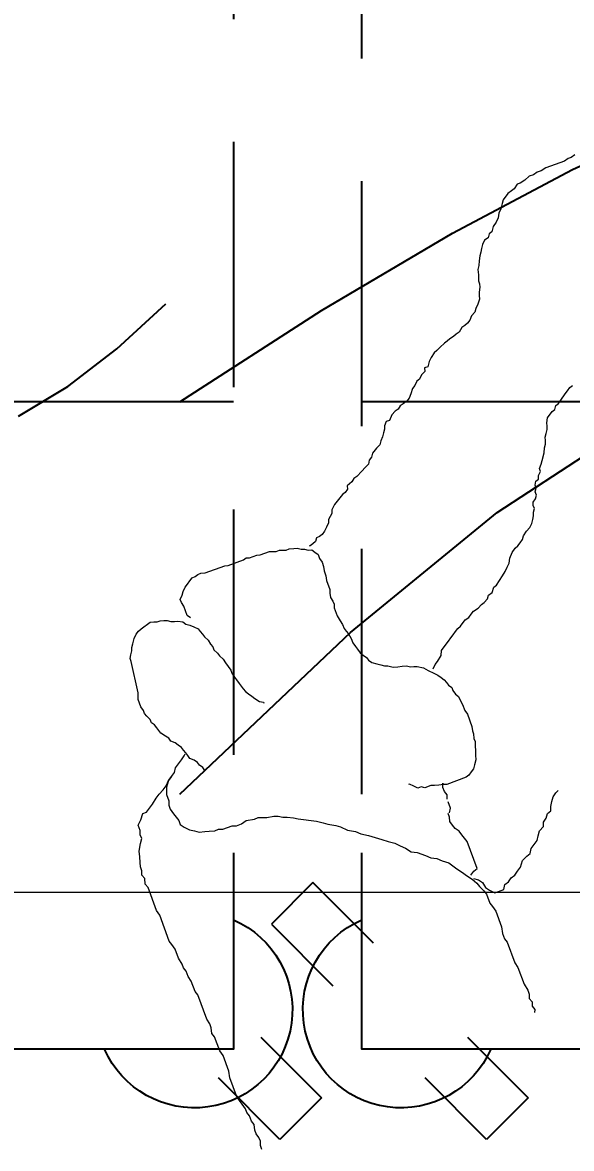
# Model space of a CAD drawing. Header units: millimetres. Extents: x 322668 to 332469, y 13187 to 20117.
# Drawn here: x 329504.13 to 329527.04, y 17756.74 to 17803.71 of the extents above; entities that cross this region are included whole.
import ezdxf
from ezdxf.enums import TextEntityAlignment as Align

# ---------------------------------------------------------------- set-up
doc = ezdxf.new("R2010")
doc.units = ezdxf.units.MM
doc.header["$LTSCALE"] = 50
doc.header["$MEASUREMENT"] = 0
doc.header["$PDMODE"] = 3
doc.header["$PDSIZE"] = -0.5
doc.linetypes.add('HIDDEN', pattern=[0.375, 0.25, -0.125])
doc.layers.get('0').update_dxf_attribs({"linetype": 'CONTINUOUS'})
doc.layers.get('DEFPOINTS').update_dxf_attribs({"linetype": 'CONTINUOUS'})
for name, color, linetype in [('-DWG_ANA', 7, 'CONTINUOUS'), ('-DWG_DETAY1', 7, 'CONTINUOUS'), ('-DWG_DETAY2', 7, 'CONTINUOUS'), ('MIM_OLCU-DIS', 1, 'CONTINUOUS')]:
    doc.layers.add(name, color=color, linetype=linetype)
doc.layers.add('NO', color=7, linetype='CONTINUOUS', lineweight=30)
doc.layers.add('PLAN', color=253, linetype='CONTINUOUS', lineweight=15)
doc.styles.add('OLCU', font='TSIMPLEX.SHX', dxfattribs={"width": 0.7})
doc.styles.add('ROMANS', font='romans.shx')
doc.dimstyles.new('200-OLCU-DIŞ', dxfattribs={"dimtxt": 30, "dimasz": 10, "dimexe": 0, "dimexo": 0, "dimgap": 10, "dimtad": 1, "dimdec": 1, "dimdsep": 46, "dimtxsty": 'OLCU', "dimblk1": 'DOT', "dimblk2": 'DOT', "dimsah": 1, "dimcen": 0, "dimclrd": 7, "dimclre": 7, "dimclrt": 4, "dimadec": 0, "dimazin": 0, "dimtfac": 1, "dimtdec": 1, "dimtix": 1, "dimtmove": 2, "dimatfit": 3, "dimldrblk": 'DOT', "dimfxl": 0, "dimtolj": 1, "dimarcsym": 0})

# ---------------------------------------------------------------- blocks, each defined once
blk = doc.blocks.new('_DOT')
at = {"color": 0, "linetype": 'ByBlock'}
blk.add_line((-0.5, 0), (-1, 0), dxfattribs=at)
at = {"color": 0, "linetype": 'ByBlock', "const_width": 0.5}
blk.add_lwpolyline([(-0.25, 0, 1), (0.25, 0, 1)], format="xyb", close=True, dxfattribs=at)
blk = doc.blocks.new('*D159')
at = {"layer": 'DEFPOINTS', "color": 0}
for p in [(329577.746, 18407.964, -57.501), (327588.544, 14892.995), (330092.587, 14892.995)]:
    blk.add_point(p, dxfattribs=at)
at = {"layer": 'MIM_OLCU-DIS', "color": 7, "lineweight": -2}
for p, q in [((330052.834, 18407.964), (330092.587, 18407.964)), ((330092.587, 18397.964), (330092.587, 14902.995)), ((330052.587, 14892.995), (330092.587, 14892.995))]:
    blk.add_line(p, q, dxfattribs=at)
at = {"layer": 'MIM_OLCU-DIS', "color": 7, "lineweight": -2, "xscale": 10, "yscale": 10, "zscale": 10}
for p, rotation in [((330092.587, 18407.964), 90), ((330092.587, 14892.995), 270)]:
    blk.add_blockref('_DOT', p, dxfattribs=dict(at, rotation=rotation))
at = {"layer": 'MIM_OLCU-DIS', "color": 4, "insert": (330067.587, 16650.479), "char_height": 30, "attachment_point": 5, "rotation": 90, "style": 'OLCU'}
blk.add_mtext('\\A1;3515', dxfattribs=at)
blk = doc.blocks.new('amk200')
at = {"layer": '-DWG_ANA', "color": 0}
blk.add_lwpolyline([(0, -5), (0, -6), (0, -15), (50, -15), (50, -6), (50, -5)], dxfattribs=at)
at = {"layer": '-DWG_DETAY1', "color": 0, "linetype": 'HIDDEN'}
for points in [[(50, -2), (50, 50), (0, 50), (0, -2)], [(0, 18), (50, 18)]]:
    blk.add_lwpolyline(points, dxfattribs=at)
at = {"layer": '-DWG_DETAY2', "color": 0, "linetype": 'HIDDEN'}
for points in [[(49.391, -9.609), (52.485, -6.515), (54.607, -8.636), (51.474, -11.768)], [(-1.391, -14.391), (-4.485, -17.485), (-2.364, -19.607), (0.768, -16.474)], [(44.609, -14.391), (41.515, -17.485), (43.636, -19.607), (46.768, -16.474)]]:
    blk.add_lwpolyline(points, dxfattribs=at)
at = {"layer": '-DWG_DETAY2', "color": 0}
for centre, start, end in [((2, -13), 113.57818, 336.42182), ((48, -13), 203.57818, 66.42182)]:
    blk.add_arc(centre, 5, start, end, dxfattribs=at)
at = {"layer": 'NO', "linetype": 'Continuous', "style": 'ROMANS', "width": 0.8}
blk.add_attdef('NO', text='', height=10, dxfattribs=at).set_placement((25, -28), align=Align.MIDDLE)
blk = doc.blocks.new('T_MC')
at = {"layer": '-DWG_DETAY2', "color": 0, "linetype": 'Continuous'}
for points in [[(5, 25), (12.227, 29.648), (18.906, 33.594), (25.039, 36.836), (30.625, 39.375), (35.664, 41.211), (40.156, 42.344), (44.102, 42.773), (47.5, 42.5), (50.547, 41.797), (53.438, 40.938), (56.172, 39.922), (58.75, 38.75), (61.172, 37.422), (63.438, 35.938), (65.547, 34.297), (67.5, 32.5), (69.414, 30.703), (71.406, 29.062), (73.477, 27.578)], [(97.5, 24.258), (100, 25.781), (102.5, 27.695), (105, 30)], [(5, 5), (13.704, 13.24), (21.191, 19.355), (27.654, 23.567), (33.281, 26.094), (38.264, 27.156), (42.793, 26.973), (47.058, 25.764), (51.25, 23.75), (55.54, 21.16), (60.02, 18.262), (64.763, 15.334), (69.844, 12.656), (75.334, 10.505), (81.309, 9.16), (87.839, 8.899), (95, 10)], [(0, 0), (0, 0)]]:
    blk.add_lwpolyline(points, dxfattribs=at)
blk = doc.blocks.new('İNSAN-1')
for p, q in [((-30.066, 11.596), (-30.073, 11.375)), ((-29.994, 11.793), (-30.066, 11.596)), ((-30.283, 11.005), (-30.356, 10.809)), ((-30.145, 11.178), (-30.283, 11.005)), ((-30.073, 11.375), (-30.145, 11.178)), ((-30.525, 10.349), (-30.621, 10.087)), ((-30.387, 10.522), (-30.525, 10.349)), ((-30.356, 10.809), (-30.387, 10.522)), ((-30.76, 9.914), (-30.832, 9.718)), ((-30.621, 10.087), (-30.76, 9.914)), ((-31.132, 9.307), (-31.295, 9.068)), ((-30.994, 9.479), (-31.132, 9.307)), ((-30.832, 9.718), (-30.994, 9.479)), ((-31.295, 9.068), (-31.633, 8.15)), ((-31.633, 8.15), (-31.688, 7.798)), ((-31.688, 7.798), (-31.978, 7.011)), ((-31.978, 7.011), (-32.14, 6.772)), ((-32.14, 6.772), (-32.405, 6.051)), ((-32.544, 5.878), (-32.575, 5.591)), ((-32.405, 6.051), (-32.544, 5.878)), ((-32.647, 5.395), (-32.809, 5.156)), ((-32.575, 5.591), (-32.647, 5.395)), ((-32.809, 5.156), (-33.268, 3.91)), ((-16.212, 4.485), (-16.074, 4.657)), ((-16.074, 4.657), (-16.091, 4.813)), ((-16.364, 3.87), (-16.357, 4.091)), ((-16.357, 4.091), (-16.219, 4.264)), ((-16.219, 4.264), (-16.212, 4.485)), ((-33.406, 3.737), (-33.599, 3.212)), ((-33.268, 3.91), (-33.406, 3.737)), ((-16.623, 3.369), (-16.436, 3.673)), ((-16.436, 3.673), (-16.364, 3.87)), ((-33.762, 2.974), (-33.858, 2.712)), ((-33.599, 3.212), (-33.762, 2.974)), ((-16.937, 2.516), (-16.623, 3.369)), ((-34.069, 2.342), (-34.255, 2.038)), ((-33.996, 2.539), (-34.069, 2.342)), ((-33.858, 2.712), (-33.996, 2.539)), ((-17.099, 2.278), (-16.937, 2.516)), ((-34.255, 2.038), (-34.424, 1.579)), ((-17.485, 1.229), (-17.099, 2.278)), ((-34.725, 1.168), (-35.208, -0.144)), ((-34.586, 1.341), (-34.725, 1.168)), ((-34.424, 1.579), (-34.586, 1.341)), ((-17.623, 1.056), (-17.485, 1.229)), ((-17.775, 0.441), (-17.72, 0.793)), ((-17.72, 0.793), (-17.623, 1.056)), ((-18.065, -0.346), (-17.775, 0.441)), ((-35.37, -0.382), (-35.804, -1.563)), ((-35.208, -0.144), (-35.37, -0.382)), ((-18.227, -0.584), (-18.065, -0.346)), ((-18.534, -1.216), (-18.365, -0.757)), ((-18.365, -0.757), (-18.227, -0.584)), ((-35.804, -1.563), (-35.943, -1.736)), ((-19.038, -1.775), (-18.9, -1.603)), ((-18.9, -1.603), (-18.672, -1.389)), ((-18.752, -1.807), (-18.589, -1.568)), ((-18.672, -1.389), (-18.534, -1.216)), ((-18.589, -1.568), (-18.386, -1.42)), ((-18.386, -1.42), (-18.116, -1.295)), ((-18.116, -1.295), (-17.657, -1.465)), ((-17.657, -1.465), (-17.598, -1.71)), ((-17.598, -1.71), (-17.425, -1.848)), ((-36.112, -2.195), (-36.118, -2.416)), ((-35.974, -2.022), (-36.112, -2.195)), ((-35.943, -1.736), (-35.974, -2.022)), ((-19.763, -2.328), (-19.56, -2.179)), ((-19.56, -2.179), (-19.266, -1.99)), ((-19.339, -2.186), (-19.19, -2.39)), ((-19.266, -1.99), (-19.038, -1.775)), ((-19.201, -2.014), (-18.955, -1.955)), ((-18.955, -1.955), (-18.752, -1.807)), ((-17.425, -1.848), (-17.277, -2.052)), ((-17.277, -2.052), (-17.104, -2.19)), ((-17.104, -2.19), (-16.955, -2.393)), ((-36.198, -2.834), (-36.229, -3.12)), ((-36.191, -2.613), (-36.198, -2.834)), ((-36.118, -2.416), (-36.191, -2.613)), ((-20.799, -2.915), (-20.464, -2.815)), ((-20.464, -2.815), (-20.261, -2.666)), ((-20.261, -2.666), (-20.057, -2.518)), ((-20.057, -2.518), (-19.763, -2.328)), ((-19.017, -2.528), (-19.524, -3.906)), ((-19.19, -2.39), (-19.017, -2.528)), ((-16.955, -2.393), (-16.807, -2.597)), ((-16.807, -2.597), (-16.706, -2.932)), ((-36.229, -3.12), (-36.26, -3.407)), ((-36.26, -3.407), (-36.183, -3.807)), ((-22.678, -3.564), (-22.385, -3.374)), ((-22.385, -3.374), (-22.074, -3.34)), ((-22.074, -3.34), (-21.649, -3.198)), ((-21.649, -3.198), (-21.38, -3.074)), ((-21.38, -3.074), (-21.069, -3.039)), ((-21.069, -3.039), (-20.799, -2.915)), ((-16.706, -2.932), (-16.492, -3.16)), ((-16.492, -3.16), (-16.319, -3.298)), ((-16.319, -3.298), (-16.26, -3.543)), ((-36.183, -3.807), (-36.125, -4.052)), ((-24.222, -4.113), (-23.887, -4.013)), ((-23.887, -4.013), (-23.552, -3.913)), ((-23.552, -3.913), (-23.217, -3.813)), ((-23.217, -3.813), (-22.947, -3.689)), ((-22.947, -3.689), (-22.678, -3.564)), ((-19.524, -3.906), (-19.662, -4.078)), ((-16.26, -3.543), (-16.112, -3.747)), ((-16.112, -3.747), (-15.963, -3.95)), ((-15.963, -3.95), (-15.904, -4.196)), ((-36.204, -4.47), (-36.301, -4.733)), ((-36.197, -4.249), (-36.204, -4.47)), ((-36.125, -4.052), (-36.197, -4.249)), ((-33.952, -4.629), (-33.682, -4.504)), ((-33.682, -4.504), (-33.437, -4.446)), ((-33.437, -4.446), (-33.192, -4.387)), ((-33.192, -4.387), (-32.905, -4.418)), ((-32.905, -4.418), (-32.684, -4.425)), ((-32.684, -4.425), (-32.398, -4.456)), ((-32.398, -4.456), (-32.201, -4.529)), ((-32.201, -4.529), (-31.98, -4.535)), ((-31.98, -4.535), (-31.52, -4.705)), ((-25.987, -4.656), (-25.628, -4.49)), ((-25.628, -4.49), (-25.227, -4.414)), ((-25.227, -4.414), (-24.957, -4.29)), ((-24.957, -4.29), (-24.557, -4.214)), ((-24.557, -4.214), (-24.222, -4.113)), ((-20.142, -4.572), (-20.28, -4.745)), ((-19.939, -4.424), (-20.142, -4.572)), ((-19.801, -4.251), (-19.939, -4.424)), ((-19.662, -4.078), (-19.801, -4.251)), ((-15.904, -4.196), (-15.846, -4.441)), ((-15.846, -4.441), (-15.631, -4.669)), ((-36.301, -4.733), (-36.176, -5.002)), ((-36.176, -5.002), (-36.076, -5.337)), ((-34.504, -5.319), (-34.366, -5.147)), ((-34.366, -5.147), (-34.228, -4.974)), ((-34.228, -4.974), (-34.156, -4.777)), ((-34.156, -4.777), (-33.952, -4.629)), ((-31.52, -4.705), (-31.299, -4.711)), ((-31.299, -4.711), (-31.036, -4.808)), ((-31.036, -4.808), (-30.798, -4.97)), ((-30.798, -4.97), (-30.38, -5.05)), ((-30.38, -5.05), (-30.183, -5.122)), ((-30.183, -5.122), (-29.962, -5.129)), ((-29.962, -5.129), (-29.741, -5.136)), ((-29.741, -5.136), (-29.389, -5.191)), ((-29.168, -5.198), (-28.922, -5.139)), ((-28.922, -5.139), (-28.701, -5.146)), ((-28.701, -5.146), (-28.391, -5.112)), ((-28.391, -5.112), (-28.145, -5.053)), ((-28.145, -5.053), (-27.213, -4.949)), ((-27.213, -4.949), (-26.878, -4.849)), ((-26.878, -4.849), (-26.633, -4.79)), ((-26.633, -4.79), (-26.232, -4.714)), ((-26.232, -4.714), (-25.987, -4.656)), ((-20.425, -5.139), (-20.498, -5.335)), ((-20.419, -4.918), (-20.425, -5.139)), ((-20.28, -4.745), (-20.419, -4.918)), ((-15.631, -4.669), (-15.638, -4.89)), ((-15.638, -4.89), (-15.49, -5.093)), ((-15.49, -5.093), (-15.431, -5.338)), ((-36.076, -5.337), (-35.879, -5.409)), ((-35.879, -5.409), (-35.73, -5.613)), ((-35.73, -5.613), (-35.582, -5.817)), ((-34.739, -5.754), (-34.666, -5.558)), ((-34.666, -5.558), (-34.504, -5.319)), ((-29.389, -5.191), (-29.168, -5.198)), ((-20.373, -5.605), (-20.494, -5.933)), ((-20.432, -5.36), (-20.373, -5.605)), ((-15.431, -5.338), (-15.258, -5.476)), ((-15.258, -5.476), (-15.265, -5.697)), ((-15.265, -5.697), (-15.206, -5.943)), ((-35.582, -5.817), (-35.391, -6.11)), ((-35.391, -6.11), (-35.243, -6.314)), ((-35.243, -6.314), (-35.029, -6.542)), ((-34.866, -6.303), (-34.746, -5.975)), ((-34.856, -6.68), (-34.866, -6.303)), ((-34.746, -5.975), (-34.739, -5.754)), ((-20.549, -6.285), (-20.687, -6.458)), ((-20.542, -6.064), (-20.549, -6.285)), ((-15.206, -5.943), (-15.147, -6.188)), ((-15.147, -6.188), (-14.998, -6.391)), ((-35.029, -6.542), (-34.88, -6.745)), ((-34.88, -6.745), (-34.756, -7.015)), ((-34.756, -7.015), (-34.856, -6.68)), ((-22.465, -6.826), (-22.517, -6.806)), ((-22.251, -6.727), (-22.465, -6.826)), ((-22.037, -6.628), (-22.251, -6.727)), ((-21.88, -6.686), (-22.037, -6.628)), ((-21.686, -6.639), (-21.88, -6.686)), ((-21.373, -6.754), (-21.686, -6.639)), ((-21.198, -6.76), (-21.373, -6.754)), ((-20.97, -6.784), (-21.198, -6.76)), ((-20.742, -6.809), (-20.97, -6.784)), ((-20.76, -6.654), (-20.767, -6.875)), ((-20.767, -6.875), (-20.742, -6.81)), ((-20.687, -6.458), (-20.76, -6.654)), ((-20.567, -6.814), (-20.742, -6.809)), ((-19.576, -7.179), (-20.567, -6.814)), ((-14.998, -6.391), (-14.891, -6.505)), ((-34.756, -7.015), (-34.607, -7.218)), ((-34.607, -7.218), (-34.756, -7.015)), ((-34.607, -7.218), (-34.458, -7.422)), ((-34.458, -7.422), (-34.4, -7.667)), ((-19.439, -7.289), (-19.576, -7.179)), ((-19.321, -7.45), (-19.439, -7.289)), ((-19.203, -7.612), (-19.321, -7.45)), ((-34.4, -7.667), (-34.251, -7.871)), ((-34.251, -7.871), (-34.102, -8.075)), ((-33.287, -7.929), (-33.449, -8.047)), ((-33.177, -7.792), (-33.287, -7.929)), ((-33.016, -7.674), (-33.177, -7.792)), ((-32.887, -7.485), (-33.016, -7.674)), ((-19.156, -7.807), (-19.203, -7.612)), ((-19.077, -8.073), (-19.156, -7.807)), ((-34.102, -8.075), (-33.954, -8.278)), ((-33.992, -8.557), (-34.101, -8.694)), ((-33.882, -8.42), (-33.992, -8.557)), ((-33.954, -8.278), (-33.912, -8.368)), ((-33.772, -8.282), (-33.882, -8.42)), ((-33.663, -8.145), (-33.772, -8.282)), ((-33.449, -8.047), (-33.663, -8.145)), ((-19.118, -8.827), (-19.107, -8.476)), ((-19.107, -8.476), (-19.101, -8.3)), ((-19.101, -8.3), (-19.077, -8.073)), ((-34.748, -9.165), (-34.91, -9.283)), ((-34.639, -9.028), (-34.748, -9.165)), ((-34.425, -8.93), (-34.639, -9.028)), ((-34.263, -8.812), (-34.425, -8.93)), ((-34.101, -8.694), (-34.263, -8.812)), ((-19.205, -9.386), (-19.181, -9.158)), ((-19.181, -9.158), (-19.123, -9.002)), ((-19.123, -9.002), (-19.118, -8.827)), ((-35.362, -9.708), (-35.472, -9.845)), ((-35.253, -9.571), (-35.362, -9.708)), ((-35.143, -9.434), (-35.253, -9.571)), ((-34.91, -9.283), (-35.143, -9.434)), ((-19.287, -9.77), (-19.263, -9.542)), ((-19.263, -9.542), (-19.205, -9.386)), ((-35.872, -10.29), (-35.982, -10.427)), ((-35.691, -10.12), (-35.872, -10.29)), ((-35.634, -9.963), (-35.691, -10.12)), ((-35.472, -9.845), (-35.634, -9.963)), ((-19.517, -10.395), (-19.287, -9.77)), ((-36.168, -10.772), (-36.303, -11.137)), ((-36.04, -10.583), (-36.168, -10.772)), ((-35.982, -10.427), (-36.04, -10.583)), ((-19.909, -11.138), (-19.761, -10.897)), ((-19.761, -10.897), (-19.646, -10.584)), ((-19.646, -10.584), (-19.517, -10.395)), ((-36.308, -11.312), (-36.313, -11.488)), ((-36.303, -11.137), (-36.308, -11.312)), ((-30.833, -11.553), (-30.672, -11.435)), ((-30.672, -11.435), (-30.51, -11.317)), ((-30.51, -11.317), (-30.348, -11.199)), ((-30.348, -11.199), (-30.115, -11.048)), ((-30.115, -11.048), (-29.92, -11.002)), ((-29.92, -11.002), (-29.901, -10.95)), ((-20.257, -11.601), (-20.129, -11.412)), ((-20.129, -11.412), (-19.967, -11.294)), ((-19.967, -11.294), (-19.909, -11.138)), ((-36.313, -11.488), (-36.661, -13.075)), ((-31.291, -12.153), (-31.162, -11.964)), ((-31.162, -11.964), (-30.943, -11.69)), ((-30.943, -11.69), (-30.833, -11.553)), ((-20.696, -12.15), (-20.586, -12.013)), ((-20.586, -12.013), (-20.477, -11.876)), ((-20.477, -11.876), (-20.315, -11.758)), ((-20.315, -11.758), (-20.257, -11.601)), ((-31.587, -12.636), (-31.53, -12.48)), ((-31.53, -12.48), (-31.401, -12.291)), ((-31.401, -12.291), (-31.291, -12.153)), ((-21.752, -12.767), (-21.519, -12.616)), ((-21.519, -12.616), (-21.233, -12.484)), ((-21.233, -12.484), (-21.02, -12.386)), ((-21.02, -12.386), (-20.858, -12.268)), ((-20.858, -12.268), (-20.696, -12.15)), ((-36.661, -13.075), (-36.719, -13.231)), ((-31.974, -13.204), (-31.845, -13.014)), ((-31.845, -13.014), (-31.716, -12.825)), ((-31.716, -12.825), (-31.587, -12.636)), ((-24.667, -13.291), (-24.557, -13.154)), ((-24.557, -13.154), (-24.396, -13.036)), ((-24.396, -13.036), (-24.13, -12.956)), ((-24.13, -12.956), (-23.935, -12.909)), ((-23.935, -12.909), (-23.74, -12.863)), ((-23.74, -12.863), (-23.565, -12.868)), ((-23.565, -12.868), (-23.299, -12.789)), ((-23.299, -12.789), (-23.071, -12.813)), ((-23.071, -12.813), (-22.843, -12.838)), ((-22.843, -12.838), (-22.616, -12.863)), ((-22.616, -12.863), (-22.421, -12.816)), ((-22.421, -12.816), (-22.245, -12.822)), ((-22.245, -12.822), (-22.07, -12.827)), ((-22.07, -12.827), (-21.752, -12.767)), ((-21.258, -12.712), (-21.159, -12.926)), ((-21.159, -12.926), (-21.041, -13.087)), ((-21.041, -13.087), (-20.857, -13.392)), ((-36.719, -13.231), (-36.672, -13.426)), ((-36.672, -13.426), (-36.625, -13.621)), ((-36.625, -13.621), (-36.631, -13.796)), ((-32.503, -13.837), (-32.445, -13.681)), ((-32.445, -13.681), (-32.264, -13.511)), ((-32.264, -13.511), (-32.155, -13.374)), ((-32.155, -13.374), (-31.974, -13.204)), ((-25.229, -13.853), (-25.119, -13.716)), ((-25.119, -13.716), (-24.991, -13.526)), ((-24.991, -13.526), (-24.829, -13.409)), ((-24.829, -13.409), (-24.667, -13.291)), ((-20.857, -13.392), (-20.83, -13.638)), ((-20.83, -13.638), (-20.594, -13.962)), ((-36.631, -13.796), (-36.584, -13.991)), ((-36.584, -13.991), (-36.504, -14.257)), ((-36.504, -14.257), (-36.405, -14.471)), ((-33.032, -14.47), (-32.922, -14.333)), ((-32.922, -14.333), (-32.741, -14.163)), ((-32.741, -14.163), (-32.612, -13.974)), ((-32.612, -13.974), (-32.503, -13.837)), ((-25.583, -14.492), (-25.435, -14.25)), ((-25.435, -14.25), (-25.358, -14.042)), ((-25.358, -14.042), (-25.229, -13.853)), ((-20.594, -13.962), (-20.476, -14.124)), ((-20.476, -14.124), (-20.358, -14.285)), ((-20.358, -14.285), (-20.24, -14.447)), ((-36.405, -14.471), (-36.287, -14.632)), ((-36.287, -14.632), (-36.15, -14.742)), ((-36.15, -14.742), (-36.013, -14.852)), ((-36.013, -14.852), (-35.824, -14.98)), ((-33.679, -14.942), (-33.465, -14.843)), ((-33.465, -14.843), (-33.251, -14.744)), ((-33.251, -14.744), (-33.141, -14.607)), ((-33.141, -14.607), (-33.032, -14.47)), ((-25.879, -14.974), (-25.802, -14.766)), ((-25.802, -14.766), (-25.692, -14.629)), ((-25.692, -14.629), (-25.583, -14.492)), ((-20.24, -14.447), (-20.122, -14.609)), ((-20.122, -14.609), (-20.004, -14.771)), ((-20.004, -14.771), (-19.867, -14.88)), ((-19.867, -14.88), (-19.631, -15.204)), ((-35.824, -14.98), (-35.687, -15.09)), ((-35.687, -15.09), (-35.511, -15.096)), ((-35.511, -15.096), (-35.335, -15.101)), ((-35.335, -15.101), (-35.179, -15.159)), ((-35.179, -15.159), (-35.004, -15.164)), ((-35.004, -15.164), (-34.828, -15.17)), ((-34.828, -15.17), (-34.633, -15.123)), ((-34.633, -15.123), (-34.458, -15.128)), ((-34.458, -15.128), (-34.282, -15.134)), ((-34.282, -15.134), (-34.035, -15.106)), ((-34.035, -15.106), (-33.874, -14.989)), ((-33.799, -15.43), (-33.972, -15.899)), ((-33.874, -14.989), (-33.679, -14.942)), ((-33.638, -15.312), (-33.799, -15.43)), ((-26.309, -15.821), (-26.155, -15.405)), ((-26.155, -15.405), (-26.007, -15.163)), ((-26.007, -15.163), (-25.879, -14.974)), ((-19.631, -15.204), (-19.441, -15.333)), ((-19.441, -15.333), (-19.323, -15.494)), ((-19.323, -15.494), (-19.205, -15.656)), ((-33.972, -15.899), (-34.101, -16.088)), ((-26.372, -16.153), (-26.314, -15.997)), ((-26.314, -15.997), (-26.309, -15.821)), ((-19.205, -15.656), (-18.964, -15.804)), ((-18.964, -15.804), (-18.794, -15.985)), ((-18.794, -15.985), (-18.657, -16.095)), ((-34.101, -16.088), (-34.158, -16.244)), ((-34.158, -16.244), (-34.059, -16.458)), ((-34.059, -16.458), (-34.013, -16.653)), ((-26.531, -16.745), (-26.525, -16.57)), ((-26.525, -16.57), (-26.501, -16.342)), ((-26.501, -16.342), (-26.372, -16.153)), ((-18.657, -16.095), (-18.486, -16.276)), ((-18.486, -16.276), (-18.44, -16.47)), ((-18.44, -16.47), (-18.25, -16.599)), ((-18.25, -16.599), (-18.171, -16.865)), ((-34.013, -16.653), (-33.914, -16.867)), ((-33.914, -16.867), (-33.796, -17.028)), ((-33.796, -17.028), (-33.678, -17.19)), ((-33.678, -17.19), (-33.56, -17.352)), ((-26.728, -17.442), (-26.703, -17.214)), ((-26.703, -17.214), (-26.531, -16.745)), ((-18.171, -16.865), (-18.034, -16.975)), ((-18.034, -16.975), (-17.732, -17.441)), ((-33.56, -17.352), (-33.404, -17.409)), ((-33.404, -17.409), (-33.266, -17.519)), ((-33.266, -17.519), (-33.11, -17.577)), ((-33.11, -17.577), (-32.882, -17.601)), ((-32.882, -17.601), (-31.892, -17.966)), ((-26.848, -17.93), (-26.824, -17.702)), ((-26.824, -17.702), (-26.728, -17.442)), ((-17.732, -17.441), (-17.581, -17.674)), ((-17.581, -17.674), (-17.482, -17.888)), ((-31.892, -17.966), (-31.717, -17.971)), ((-31.717, -17.971), (-30.935, -18.259)), ((-30.935, -18.259), (-30.798, -18.369)), ((-30.798, -18.369), (-30.622, -18.374)), ((-27.13, -18.536), (-27.054, -18.327)), ((-27.054, -18.327), (-26.925, -18.138)), ((-26.925, -18.138), (-26.848, -17.93)), ((-17.482, -17.888), (-17.383, -18.102)), ((-17.383, -18.102), (-17.355, -18.348)), ((-17.355, -18.348), (-17.224, -18.633)), ((-30.622, -18.374), (-30.257, -18.508)), ((-30.257, -18.508), (-30.082, -18.514)), ((-30.082, -18.514), (-29.613, -18.687)), ((-29.613, -18.687), (-29.437, -18.692)), ((-29.437, -18.692), (-29.262, -18.698)), ((-29.262, -18.698), (-29.105, -18.755)), ((-29.105, -18.755), (-28.93, -18.761)), ((-28.93, -18.761), (-28.754, -18.766)), ((-28.754, -18.766), (-28.598, -18.824)), ((-28.598, -18.824), (-28.37, -18.848)), ((-28.37, -18.848), (-28.195, -18.854)), ((-28.195, -18.854), (-28, -18.807)), ((-28, -18.807), (-27.824, -18.813)), ((-27.824, -18.813), (-27.63, -18.766)), ((-27.63, -18.766), (-27.454, -18.771)), ((-27.454, -18.771), (-27.292, -18.654)), ((-27.292, -18.654), (-27.13, -18.536)), ((-17.224, -18.633), (-17.073, -18.866)), ((-17.073, -18.866), (-16.936, -18.976)), ((-27.531, -18.98), (-27.583, -18.961)), ((-27.394, -19.089), (-27.531, -18.98)), ((-27.256, -19.199), (-27.394, -19.089)), ((-27.21, -19.394), (-27.256, -19.199)), ((-27.053, -19.451), (-27.21, -19.394)), ((-26.916, -19.561), (-27.053, -19.451)), ((-16.936, -18.976), (-16.818, -19.138)), ((-16.818, -19.138), (-16.7, -19.3)), ((-16.7, -19.3), (-16.653, -19.494)), ((-16.653, -19.494), (-16.502, -19.727)), ((-26.798, -19.723), (-26.916, -19.561)), ((-26.699, -19.937), (-26.798, -19.723)), ((-26.6, -20.15), (-26.699, -19.937)), ((-16.502, -19.727), (-16.332, -19.908)), ((-16.332, -19.908), (-16.233, -20.122)), ((-26.606, -20.326), (-26.6, -20.15)), ((-26.422, -20.63), (-26.606, -20.326)), ((-26.427, -20.806), (-26.422, -20.63)), ((-16.233, -20.122), (-16.186, -20.317)), ((-16.186, -20.317), (-16.14, -20.511)), ((-16.14, -20.511), (-16.145, -20.687)), ((-26.296, -21.091), (-26.427, -20.806)), ((-25.889, -21.595), (-26.296, -21.091)), ((-16.156, -21.038), (-16.161, -21.213)), ((-16.161, -21.213), (-16.043, -21.375)), ((-16.098, -20.881), (-16.156, -21.038)), ((-16.145, -20.687), (-16.098, -20.881)), ((-25.752, -21.705), (-25.889, -21.595)), ((-25.634, -21.867), (-25.752, -21.705)), ((-15.996, -21.57), (-16.054, -21.726)), ((-16.054, -21.726), (-16.007, -21.921)), ((-16.043, -21.375), (-15.996, -21.57)), ((-25.64, -22.042), (-25.634, -21.867)), ((-25.417, -22.242), (-25.64, -22.042)), ((-25.299, -22.404), (-25.417, -22.242)), ((-16.007, -21.921), (-16.065, -22.077)), ((-16.065, -22.077), (-16.018, -22.271)), ((-16.018, -22.271), (-15.881, -22.381)), ((-15.881, -22.381), (-15.886, -22.557)), ((-25.162, -22.514), (-25.299, -22.404)), ((-24.907, -22.785), (-25.162, -22.514)), ((-24.737, -22.966), (-24.907, -22.785)), ((-15.886, -22.557), (-15.788, -22.77)), ((-15.788, -22.77), (-15.845, -22.927)), ((-15.845, -22.927), (-15.746, -23.141)), ((-24.567, -23.147), (-24.737, -22.966)), ((-24.52, -23.341), (-24.567, -23.147)), ((-24.402, -23.503), (-24.52, -23.341)), ((-24.355, -23.698), (-24.402, -23.503)), ((-15.746, -23.141), (-15.699, -23.335)), ((-15.699, -23.335), (-15.606, -23.724)), ((-24.152, -23.95), (-24.355, -23.698)), ((-23.982, -24.131), (-24.152, -23.95)), ((-15.606, -23.724), (-15.579, -23.971)), ((-15.579, -23.971), (-15.532, -24.166)), ((-23.935, -24.326), (-23.982, -24.131)), ((-23.837, -24.54), (-23.935, -24.326)), ((-23.79, -24.734), (-23.837, -24.54)), ((-15.537, -24.341), (-15.543, -24.517)), ((-15.543, -24.517), (-15.496, -24.711)), ((-15.532, -24.166), (-15.537, -24.341)), ((-23.743, -24.929), (-23.79, -24.734)), ((-23.749, -25.104), (-23.743, -24.929)), ((-23.65, -25.318), (-23.749, -25.104)), ((-15.496, -24.711), (-15.449, -24.906)), ((-15.455, -25.082), (-15.46, -25.257)), ((-15.46, -25.257), (-15.433, -25.504)), ((-15.449, -24.906), (-15.455, -25.082)), ((-23.493, -25.376), (-23.65, -25.318)), ((-23.362, -25.661), (-23.493, -25.376)), ((-23.192, -25.842), (-23.362, -25.661)), ((-15.433, -25.504), (-15.197, -25.827)), ((-15.197, -25.827), (-15.059, -25.937)), ((-23.054, -25.951), (-23.192, -25.842)), ((-22.936, -26.113), (-23.054, -25.951)), ((-22.799, -26.223), (-22.936, -26.113)), ((-22.61, -26.352), (-22.799, -26.223)), ((-22.492, -26.513), (-22.61, -26.352)), ((-15.059, -25.937), (-15.013, -26.132)), ((-15.013, -26.132), (-14.875, -26.241)), ((-14.875, -26.241), (-14.757, -26.403)), ((-14.757, -26.403), (-14.521, -26.726)), ((-22.393, -26.727), (-22.492, -26.513)), ((-22.313, -26.993), (-22.393, -26.727)), ((-14.521, -26.726), (-14.403, -26.888)), ((-14.403, -26.888), (-14.285, -27.05)), ((-22.195, -27.155), (-22.313, -26.993)), ((-22.097, -27.369), (-22.195, -27.155)), ((-21.959, -27.478), (-22.097, -27.369)), ((-21.861, -27.692), (-21.959, -27.478)), ((-14.285, -27.05), (-14.148, -27.16)), ((-21.69, -27.873), (-21.861, -27.692)), ((-21.696, -28.049), (-21.69, -27.873)), ((-21.539, -28.106), (-21.696, -28.049)), ((-21.46, -28.372), (-21.539, -28.106)), ((-21.361, -28.586), (-21.46, -28.372)), ((-21.21, -28.819), (-21.361, -28.586)), ((-21.073, -28.929), (-21.21, -28.819)), ((-20.903, -29.11), (-21.073, -28.929)), ((-20.68, -29.31), (-20.903, -29.11)), ((-20.543, -29.419), (-20.68, -29.31)), ((-20.406, -29.529), (-20.543, -29.419)), ((-20.217, -29.658), (-20.406, -29.529)), ((-20.08, -29.767), (-20.217, -29.658)), ((-19.942, -29.877), (-20.08, -29.767)), ((-19.791, -30.11), (-19.942, -29.877)), ((-19.654, -30.22), (-19.791, -30.11)), ((-19.517, -30.329), (-19.654, -30.22)), ((-19.399, -30.491), (-19.517, -30.329)), ((-19.3, -30.705), (-19.399, -30.491)), ((-19.13, -30.886), (-19.3, -30.705)), ((-19.083, -31.081), (-19.13, -30.886)), ((-18.985, -31.294), (-19.083, -31.081)), ((-18.905, -31.56), (-18.985, -31.294)), ((-18.91, -31.736), (-18.905, -31.56)), ((-18.916, -31.911), (-18.91, -31.736)), ((-18.888, -32.158), (-18.916, -31.911)), ((-18.951, -32.49), (-18.894, -32.334)), ((-18.943, -32.789), (-18.951, -32.49)), ((-18.894, -32.334), (-18.888, -32.158)), ((-18.987, -33.068), (-18.943, -32.789)), ((-18.94, -33.263), (-18.987, -33.068)), ((-18.912, -33.51), (-18.94, -33.263)), ((-18.885, -33.756), (-18.912, -33.51)), ((-18.838, -33.951), (-18.885, -33.756)), ((-18.791, -34.146), (-18.838, -33.951)), ((-18.745, -34.34), (-18.791, -34.146)), ((-18.646, -34.554), (-18.745, -34.34)), ((-18.457, -34.683), (-18.646, -34.554)), ((-18.41, -34.878), (-18.457, -34.683)), ((-18.273, -34.987), (-18.41, -34.878)), ((-18.193, -35.253), (-18.273, -34.987)), ((-18.042, -35.486), (-18.193, -35.253)), ((-17.943, -35.7), (-18.042, -35.486)), ((-17.916, -35.947), (-17.943, -35.7)), ((-17.817, -36.161), (-17.916, -35.947)), ((-17.737, -36.427), (-17.817, -36.161)), ((-17.691, -36.621), (-17.737, -36.427)), ((-17.455, -36.945), (-17.691, -36.621)), ((-17.265, -37.074), (-17.455, -36.945)), ((-17.128, -37.183), (-17.265, -37.074)), ((-16.977, -37.416), (-17.128, -37.183)), ((-16.821, -37.474), (-16.977, -37.416)), ((-16.579, -37.622), (-16.821, -37.474)), ((-16.357, -37.822), (-16.579, -37.622)), ((-16.149, -37.899), (-16.357, -37.822)), ((-15.959, -38.028), (-16.149, -37.899)), ((-15.751, -38.104), (-15.959, -38.028)), ((-15.509, -38.252), (-15.751, -38.104)), ((-14.571, -38.598), (-15.509, -38.252)), ((-14.382, -38.727), (-14.571, -38.598)), ((-14.226, -38.784), (-14.382, -38.727)), ((-14.036, -38.913), (-14.226, -38.784))]:
    blk.add_line(p, q)

msp = doc.modelspace()

# ---------------------------------------------------------------- linework, layer by layer
at = {"layer": 'PLAN', "color": 0, "linetype": 'Continuous'}
msp.add_line((329288.144, 17767.433, -350), (329602.69, 17767.433, -350), dxfattribs=at)

# ---------------------------------------------------------------- block references
at = {"layer": 'PLAN', "color": 0, "linetype": 'Continuous', "yscale": 0.81818181818, "zscale": 0.81818181818}
for name, p, xscale in [('amk200', (329512.941, 17773.16, -350), -0.81818181818), ('amk200', (329559.195, 17773.16, -350), -0.81818181818), ('T_MC', (329424.199, 17767.433, -350), 0.81818181818), ('T_MC', (329506.6, 17767.433, -350), 0.81818181818)]:
    msp.add_blockref(name, p, dxfattribs=dict(at, xscale=xscale))
at = {"layer": 'PLAN', "color": 0, "linetype": 'Continuous', "xscale": -0.81818181818, "yscale": 0.81818181818, "zscale": 0.81818181818, "rotation": 180}
msp.add_blockref('İNSAN-1', (329538.663, 17766.35, -350), dxfattribs=at)

# ---------------------------------------------------------------- dimensions: what is measured, and where the dimension line sits
at = {"layer": 'MIM_OLCU-DIS', "color": 22}
dim = msp.add_linear_dim(base=(330092.587, 14892.995), p1=(329577.746, 18407.964, -57.501), p2=(327588.544, 14892.995), angle=270, dimstyle='200-OLCU-DIŞ', dxfattribs=at)
dim.commit()
dim.dimension.update_dxf_attribs({"geometry": '*D159', "text_midpoint": (330067.587, 16650.479)})

doc.saveas('drawing.dxf')
